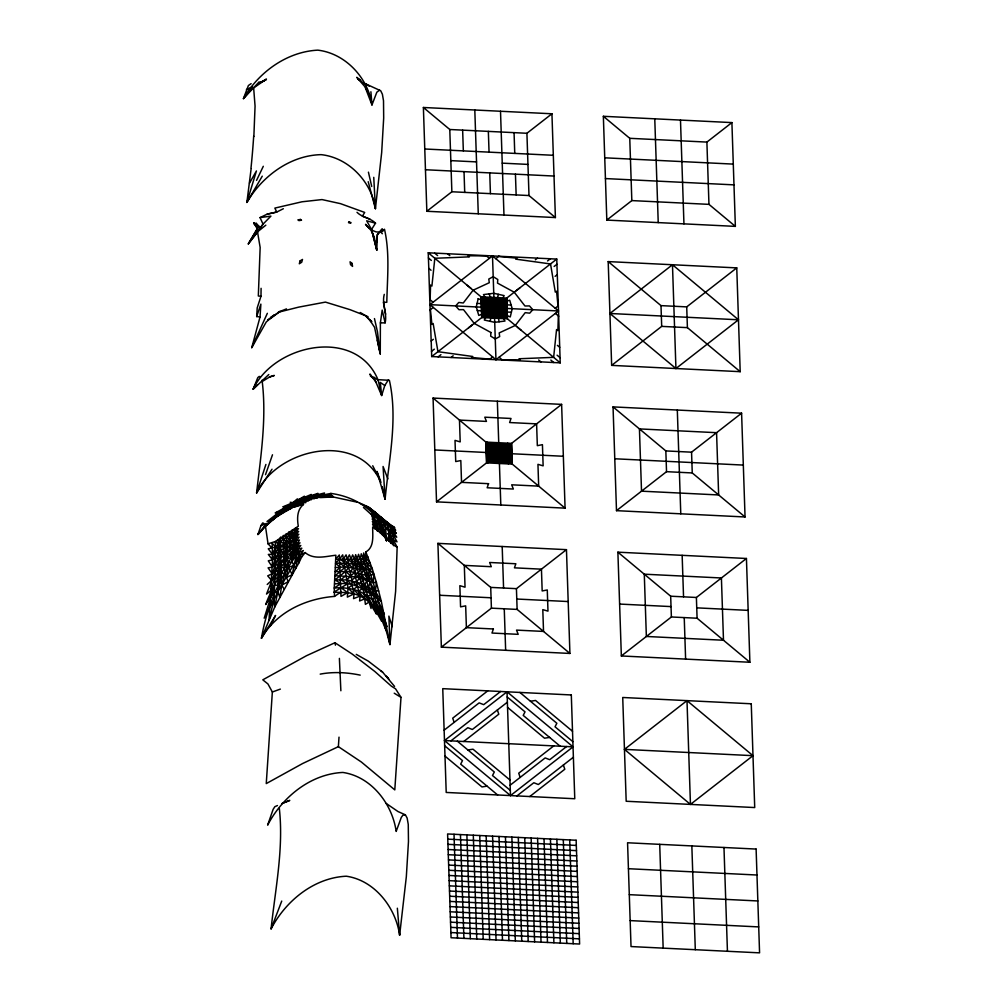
<?xml version="1.0" encoding="UTF-8"?>
<svg xmlns="http://www.w3.org/2000/svg" width="1003" height="1003" viewBox="0 0 1003 1003"><rect width="100%" height="100%" fill="white"/><g stroke="black" fill="none" stroke-linecap="round" stroke-linejoin="round"><path stroke-width="1.5" d="M380.388 322.878L385.127 322.853L382.181 310.077L380.388 322.878L380.262 353.959L374.545 327.266L369.455 319.618L371.8 321.612M387.459 533.621L393.477 540.028L397.15 547.199L395.621 591.369L389.954 644.578L373.254 582.705L363.675 552.941L363.249 558.984L381.566 621.17L367.85 596.509L361.356 574.33L360.729 568.726L355.651 554.659L354.636 559.16L364.026 593.4L365.405 604.37L369.154 602.026L367.85 596.509C358.598 589.062 345.91 587.094 334.25 587.996L334.513 596.409C305.514 598.615 276.289 612.244 261.419 638.284C267.111 605.135 280.69 574.243 301.828 548.202L297.552 549.168C285.153 566.469 273.092 584.473 265.67 604.521L274.258 592.096L275.562 570.268L275.361 541.507L298.292 526.211C297.026 518.676 296.926 509.762 303.47 504.484L302.643 502.929L293.879 505.725L267.011 521.497L286.031 506.966L304.398 496.197L303.784 497.664L298.179 499.933L297.389 498.867L292.776 502.704L282.846 506.866C295.86 506.101 306.567 495.344 319.894 494.955M270.321 626.01L275.574 615.441L261.419 638.284L274.722 607.016L277.831 591.72L278.132 539.526M281.354 578.881L280.539 537.357L286.695 541.52L289.428 542.096L292.951 540.316L298.844 534.26L295.86 534.185C287.146 540.028 280.075 547.375 272.465 554.308L268.34 554.446L272.515 559.837L269.017 620.218L273.894 599.944L274.258 592.096L277.831 591.72L289.955 570.682L303.32 550.534L298.844 552.691L295.684 568.513L274.722 607.016L273.894 599.944L277.831 591.72L281.354 578.881L281.73 585.188L279.85 597.487L277.831 591.72M392.261 626.624L388.888 616.105L389.954 644.578L381.278 601.198C368.903 593.199 357.118 582.279 340.932 583.621L334.25 587.996L335.88 555.236C325.787 556.339 313.776 560.038 305.188 552.59L300.047 554.985L298.969 562.746L295.684 568.513C288.212 558.057 290.306 543.927 289.102 531.653M256.68 316.547L260.868 304.135L260.04 316.973L256.68 316.547L257.207 307.883L260.981 296.249L261.093 288.325M292.625 533.295L289.253 535.151L286.294 533.659L286.833 549.769L283.899 557.731L280.953 555.587L278.495 566.457L275.687 563.711L272.239 573.729C281.316 563.498 288.099 551.449 296.299 540.73L299.383 540.065C290.732 557.192 274.471 570.08 271.324 590.103L266.522 594.064L271.788 580.687L267.713 575.847L272.239 573.729L268.089 567.861L272.452 567.134L280.953 555.587L289.691 546.271L295.86 534.185L298.681 531.452L292.412 530.048L294.13 553.393L298.969 562.746L301.59 557.091C295.083 548.954 296.575 537.909 295.446 528.192L298.505 528.757L292.625 533.295L289.403 539L283.31 535.464C285.303 550.735 280.865 567.585 288.312 581.615L281.73 585.188L284.125 589.049M430.111 299.759L430.588 285.015L431.904 286.118L434.826 258.285L469.429 256.868L468.113 255.765L486.405 255.89M558.345 315.882L557.881 330.614L556.565 329.523L553.631 357.356L519.027 358.761L520.356 359.864L502.064 359.751M377.078 242.162L377.341 234.689L382.118 229.098L382.983 230.615L380.964 232.232L376.062 231.881L372.539 230.464M400.999 697.348L394.793 789.888L361.343 762.004L338.375 746.658L302.63 763.521L266.259 783.594L272.352 691.995L267.939 683.958L262.799 679.833L306.442 655.736L334.964 642.735L352.203 654.056L374.758 671.433L391.333 686.127L395.571 688.823L400.999 697.348L394.229 693.198M253.859 136.508L255.063 106.092L253.709 88.715M385.127 322.853C387.409 313.187 381.604 303.959 384.274 294.368M338.375 746.658L339.014 737.142M359.575 503.13C366.973 505.474 372.966 510.54 377.078 517.134L381.428 518.288L381.479 525.309L386.494 540.818L385.265 523.09L378.382 514.903L367.712 507.418M378.72 591.005L375.498 590.742L376.338 582.241L374.006 574.493L360.24 559.26L361.256 553.794L363.249 558.984L372.188 568.551L374.006 574.493L373.254 582.705L376.338 582.241L381.278 601.198L365.305 574.681L358.547 554.308L357.081 559.411L366.308 570.093C364.741 585.037 373.931 599.355 376.464 614.099L364.026 593.4L366.421 590.441L361.218 583.357L346.75 579.935L335.002 579.884L345.621 571.409L348.58 567.548L348.63 563.134L346.073 554.86L343.39 558.972L348.079 588.26L347.351 597.136L354.046 593.814C369.894 598.252 379.949 612.733 386.957 626.712C383.585 615.002 378.77 603.054 367.85 596.509L371.072 594.315L364.616 585.313L361.218 583.357L362.823 579.383L358.058 573.528L350.724 571.622L335.315 571.597L340.305 567.259C351 565.88 362.058 571.798 372.188 568.551L365.832 551.938C374.583 547.136 372.552 535.439 372.677 527.089C382.055 532.568 387.935 542.109 397.15 547.199M364.641 505.487L369.117 507.543L379.473 516.031L379.247 520.783L381.479 525.309L386.92 522.939L392.8 526.838C383.485 521.008 376.163 512.169 366.897 506.252M350.724 571.622L352.931 568.099L343.39 558.972L342.7 554.86L339.528 559.047C349.658 564.413 351.727 574.732 352.066 585.05L348.079 588.26L354.046 593.814L352.066 585.05L346.75 579.935L354.523 572.425L356.93 568.337L352.918 563.373L347.214 559.01L349.395 554.897C354.987 567.974 355.664 582.442 360.152 596.033L353.545 598.653L354.046 593.814L347.552 592.635L341.007 596.396L339.302 554.985L335.654 559.285L360.24 559.26L368.251 557.166M365.405 83.75L380.701 90.759L382.394 94.244L383.51 100.764L383.685 118.041L381.679 152.544L375.423 208.724C371.536 181.693 348.618 157.621 321.148 154.65C290.243 155.302 262.021 176.352 246.888 202.43L251.139 168.654M380.576 481.114L376.952 471.372L385.102 499.293C388.763 460.239 398.128 419.141 389.377 380.313L379.184 379.723M279.298 808.192C283.824 848.3 275.311 889.034 271.086 928.903C285.629 900.945 313.952 877.713 346.323 876.208C374.821 880.358 395.821 907.753 399.633 935.197L406.328 876.76L408.472 841.567L408.259 824.416L407.13 818.047L405.375 814.825L397.99 811.54L386.255 803.478M490.254 321.349L490.718 318.001M497.739 297.628L498.215 294.28M295.659 531.114L286.908 545.858L280.99 550.484L278.458 559.837L275.8 557.543L272.515 559.837L268.277 560.827L272.452 567.134L275.8 557.543L278.32 553.857L280.815 545.732L286.833 549.769L288.475 567.096L286.018 577.64L292.186 574.744L297.552 549.168L300.812 545.494L296.951 546.635L293.703 550.271L291.183 558.182L287.159 557.969L284.188 568.062L280.978 567.234L277.881 579.784L275.323 577.101L267.212 584.473M369.392 569.779L368.239 575.546L373.254 582.705L355.952 576.875L335.14 575.735L345.095 567.297L339.967 563.122L335.604 563.36L339.528 559.047M370.132 581.527L368.653 587.457L372.251 589.237L377.617 599.568L376.551 604.094L383.171 619.854L386.18 630.674L378.946 612.896L372.452 600.057L374.508 597.337L368.653 587.457L364.616 585.313L366.684 580.875L361.356 574.33L358.058 573.528L360.729 568.726L350.975 559.135L352.642 554.885L354.636 559.16L363.625 569.441L361.356 574.33L368.239 575.546L374.006 574.493M281.73 585.188L288.049 562.959L291.723 561.843L296.951 546.635L300.01 542.799L296.7 544.04L290.268 550.321L286.833 549.769M270.722 317.274L274.396 314.955L266.259 321.963L251.753 347.665L260.04 316.973M382.532 527.866L379.698 524.406L386.494 540.818C382.494 513.398 356.604 496.723 330.902 493.438L330.087 495.808L316.584 494.968L303.784 497.664L317.224 494.955M384.776 385.528L381.654 395.521L373.755 377.09L378.156 380.137L381.654 395.521L380.287 382.431L384.776 385.528L388.249 380.024M280.539 537.357C279.26 545.494 270.509 550.86 272.515 559.837L275.675 552.076L278.32 553.857L280.99 550.484L283.949 553.242M265.908 464.452L256.58 492.987C277.43 448.228 358.196 430.337 380.952 482.531M251.139 83.65L248.393 85.531L243.428 98.645L259.213 81.807M263.739 523.303L262.623 522.977L260.918 525.66L257.959 534.524C275.461 513.097 300.612 491.382 330.3 495.382L316.584 494.968L317.938 493.338L310.729 495.846L311.231 494.441L303.784 497.664L317.149 495.294L330.952 495.758L331.466 494.943M265.507 474.682L272.49 454.785M271.788 580.687L275.562 570.268L278.195 572.149L281.128 562.031L284.125 562.144L286.858 553.894L290.883 554.559L296.299 540.73L299.057 537.169L296.048 537.407L293.252 544.203L289.691 546.271L286.908 545.858M271.086 928.903L281.73 901.07M277.944 514.94L272.891 519.73L289.365 505.775L266.322 525.585C274.634 516.282 286.494 511.731 296.412 504.923L297.051 503.318L305.125 498.98L320.107 496.573L333.134 496.961L356.704 502.077M251.753 347.665L267.35 313.312M281.993 513.386L294.882 503.443L277.706 516.194L282.783 510.677C297.791 500.76 315.531 495.056 333.61 497.287L316.798 495.683L298.179 499.933L305.476 497.613L297.076 501.701L286.595 508.521C299.684 498.403 315.456 493.238 331.868 495.52C316.772 493.413 301.89 499.619 290.206 508.897L289.942 507.631C297.515 501.713 306.228 496.56 315.907 495.269L322.013 495.469L321.236 494.855M283.811 548.165L286.695 541.52M256.555 180.39L263.3 166.285M387.459 538.686L388.813 535.865L388.688 531.026L396.724 537.219L392.775 530.775L390.38 528.794L392.135 527.691L395.709 530.261L380.914 516.959L374.921 514.125L379.548 517.724L389.327 532.342L386.92 522.939L383.309 520.67L379.247 520.783L377.078 517.134M379.548 517.724L372.815 511.68L372.815 510.502L369.117 507.543L366.647 506.816M273.894 599.944L264.19 618.199L274.659 584.699L277.881 585.614L281.404 573.578L284.927 572.901M323.004 495.156L324.496 492.987L316.584 494.968L317.149 495.294L310.729 495.846L301.59 499.431L315.08 495.156L313.4 495.695L330.852 495.871M485.577 317.75L484.311 320.02L494.717 322.339L505.01 321.035L503.581 318.641L502.879 297.878L504.158 295.609L493.752 293.29L483.459 294.594L484.888 297.001M249.496 183.11L256.429 170.949L246.888 202.43L262.259 176.164M292.412 530.048C290.168 537.094 282.182 538.473 278.358 544.127L275.361 541.507L268.039 543.814L265.494 526.425M357.005 212.31C362.259 217.626 370.308 217.801 375.523 223.18L371.536 229.461L376.802 250.198L377.341 234.689L382.118 229.098M272.014 469.216L256.58 492.987C260.88 455.726 266.811 417.699 262.059 380.2M255.915 233.674L263.037 224.145L270.923 216.121L260.053 217.601L263.037 224.145L248.293 243.905L258.548 226.54L253.671 222.829L254.549 224.346L258.962 226.327L259.175 227.781M265.469 524.694L257.959 534.524L272.666 518.501L282.783 510.677L275.173 512.909C289.265 505.7 304.009 495.093 320.709 497.588L333.134 496.961L332.269 496.021M301.59 557.091L305.188 552.59M252.756 87.286L243.428 98.645C258.561 72.241 286.883 51.667 317.826 50.15C345.383 53.372 368.139 77.858 371.963 104.951L376.84 92.201L379.623 90.157M393.477 540.028L397.012 541.833L393.289 534.95L393.602 545.707L391.07 537.52L393.289 534.95L392.135 527.691L396.298 533.37L392.775 530.775L390.756 532.292L391.095 543.425L388.813 535.865L388.888 541.219M257.52 384.788L253.12 389.227L257.796 377.604L259.213 376.438L260.341 376.739M372.314 510.978L372.815 510.502L379.096 516.069M383.936 531.515L372.539 524.243L374.997 528.957L374.884 525.735L379.748 522.187M268.804 374.533L253.12 389.227C274.258 343.954 356.241 326.665 378.156 380.137M377.341 530.825L372.364 521.535L379.924 524.719L380.087 528.518L377.341 530.825L377.203 527.164L379.924 524.719L384.826 536.73M315.08 495.156L306.554 497.739L308.836 497.463L306.579 499.005L312.46 497.501L314.353 497.764L314.29 498.767L309.313 498.403L293.741 507.292L299.834 505.387C304.536 501.174 310.805 497.162 317.374 498.002L318.164 497.312L310.78 497.475L312.76 496.309L325.925 496.961L323.242 495.444L319.681 495.607L322.038 497.049L315.669 497.037L315.08 496.347L316.798 495.683M290.206 508.897L297.051 503.318L311.67 498.391L311.306 499.72L303.307 500.422L305.125 498.98L302.756 499.469L303.959 498.616L297.076 501.701L299.897 499.807L292.776 502.704L290.231 502.265M382.344 233.749L380.964 232.232L384.488 229.223C389.966 253.232 387.308 277.919 386.794 302.304L383.397 302.267L385.641 314.19M380.964 232.232L382.983 230.615M265.82 225.186L258.247 231.267L248.293 243.905L257.382 228.86L253.671 222.829M345.847 575.747L340.932 579.671L347.214 583.972L333.861 592.221L347.552 592.635L341.208 587.821M431.553 351.338L431.691 356.554L481.728 317.562L507.43 318.829L560.238 362.86L560.025 357.632M428.795 268.378L428.231 252.781L481.026 296.813L506.741 298.067L556.778 259.075L557.254 274.672M426.839 211.269L451.864 191.761L528.995 195.547L555.399 217.563L551.938 113.778L423.391 107.484L426.839 211.269L555.399 217.563M423.391 107.484L449.783 129.5L526.914 133.274L551.938 113.778M429.961 304.661L492.498 255.928L558.508 310.968L495.958 359.701L429.961 304.661L558.508 310.968M430.137 309.852L433.258 307.419M495.808 258.674L498.93 256.241M433.359 339.29L431.165 340.995L428.745 268.34L431.052 270.271M535.301 259.84L537.495 258.135L434.65 253.095L437.621 255.564M434.324 349.169L431.516 351.363L431.215 340.957M547.538 260.956L550.346 258.761L537.445 258.16M606.815 220.083L631.827 200.587L708.958 204.361L735.362 226.377L731.902 122.592L603.355 116.298L606.815 220.083L735.362 226.377M603.355 116.298L629.759 138.314L706.889 142.087L731.902 122.592M431.691 356.554L438.148 356.842L440.931 354.673M554.132 266.459L556.953 264.265M438.11 356.867L451.011 357.469L453.155 355.802M555.11 276.352L557.292 274.646L560.063 357.67L557.091 355.187M489.539 359.387L492.661 356.955M558.332 305.777L555.211 308.209M609.924 313.488L672.474 264.742L738.471 319.781L675.934 368.527L609.924 313.488L738.471 319.781M436.531 501.851L486.568 462.859L512.27 464.113L565.078 508.145L561.617 404.372L433.07 398.066L436.531 501.851L565.078 508.145M433.07 398.066L485.878 442.097L511.58 443.364L561.617 404.372M611.654 365.38L661.692 326.376L687.406 327.642L740.201 371.674L736.754 267.889L608.194 261.595L611.654 365.38L740.201 371.674M608.194 261.595L661.002 305.627L686.716 306.88L736.754 267.889M441.37 647.148L491.407 608.157L517.122 609.41L569.917 653.442L566.457 549.657L437.91 543.363L441.37 647.148L569.917 653.442M437.91 543.363L490.718 587.394L516.432 588.661L566.457 549.657M616.494 510.665L666.531 471.673L692.246 472.94L745.053 516.971L741.593 413.186L613.046 406.892L616.494 510.665L745.053 516.971M613.046 406.892L665.842 450.924L691.556 452.177L741.593 413.186M487.746 690.866L452.717 718.161L454.146 722.373M444.141 730.171L479.158 702.877L483.709 704.658L500.597 691.493M444.479 740.553L507.029 691.807L573.039 746.846L510.489 795.592L444.479 740.553L573.039 746.846M450.911 740.866L467.799 727.702L472.35 729.482L507.38 702.188M463.762 741.493L498.792 714.199L497.363 709.986M621.346 655.962L671.383 616.97L697.085 618.224L749.893 662.256L746.433 558.483L617.886 552.177L621.346 655.962L749.893 662.256M617.886 552.177L670.681 596.208L696.395 597.475L746.433 558.483M553.756 745.906L518.727 773.2L520.156 777.413M510.138 785.211L545.168 757.917L549.719 759.697L566.607 746.533M516.921 795.906L533.809 782.741L538.36 784.522L573.377 757.227M529.772 796.532L564.802 769.238L563.373 765.026M624.455 749.366L686.992 700.633L752.99 755.673L690.453 804.406L624.455 749.366L752.99 755.673M516.119 290.757L519.88 287.836M468.589 327.805L472.338 324.872M355.952 576.875L351.226 580.536L357.607 586.429L353.47 589.363L360.152 596.033L359.588 600.973L364.866 598.829L358.435 591.406L362.735 588.335L356.466 581.69L359.513 578.355L354.523 572.425M253.571 87.976L266.459 79.087L260.04 82.747L265.983 79.801L260.868 82.183M267.613 319.919L280.025 311.431L286.494 308.899M270.421 318.603L280.025 311.431L278.22 312.272L298.631 307.144L325.448 302.104L350.022 309.664L368.038 316.672M334.513 596.409L340.769 592.109M282.232 511.956L290.281 506.452M385.854 523.227L386.819 522.576L389.202 525.384M262.347 381.428L269.807 376.89M376.012 515.304L377.241 514.627L379.059 516.482M283.347 208.724L276.753 212.047L267.149 214.153L260.053 217.601M296.412 504.923L309.137 499.331L308.422 500.986L298.054 501.976L299.872 500.585L291.209 505.336L294.594 502.528L292.776 502.704M246.399 89.643L252.468 86.734M275.549 547.074L272.114 543.099L272.465 554.308L268.252 548.791L275.549 547.074L278.483 549.142L280.69 541.307L283.598 543.563M293.766 504.659L297.051 503.318L286.256 510.866L286.068 509.7M281.818 803.579L289.792 800.394L283.097 803.064M260.918 525.66L266.409 523.466M272.352 691.995L280.364 689.099M269.13 377.216L274.308 375.448L269.87 376.752M293.603 565.78L288.475 567.096L292.186 574.744M299.834 505.387L303.47 504.484M375.435 513.636L376.476 513.373L377.241 514.627M267.149 214.153L276.753 212.047L274.847 208.097L301.978 201.791L322.001 199.572L340.519 203.659L364.691 212.435L362.384 216.222L369.906 219.093M320.195 674.129C333.309 671.609 347.163 672.386 360.202 675.132M323.493 494.868L330.902 493.438M530.449 701.247L535.552 700.458L572.512 731.275M467.899 749.981L473.002 749.203L509.975 780.021M549.619 737.418L544.516 738.195L507.543 707.378M487.069 786.151L481.967 786.941L445.006 756.124M511.141 305.075L477.077 303.395M477.315 310.566L511.38 312.234M335.466 567.535L340.305 567.259L335.604 563.36M330.952 495.758L324.734 495.219L330.112 495.006M334.601 583.809L340.932 583.621L335.002 579.884M310.617 496.372L312.76 496.309M339.967 563.122L361.657 564.438L370.157 562.871L365.907 558.119L365.832 551.938M277.442 805.547L274.835 806.7L273.117 809.383L267.638 825.13C282.207 797.197 310.491 773.94 342.863 772.448C371.361 776.585 392.349 803.98 396.172 831.424L401.3 817.395L402.918 815.201L405.375 814.825M394.003 526.801L389.452 525.259L383.848 531.452L383.848 524.343M550.321 258.787L556.778 259.075M424.77 148.996L553.317 155.289M604.734 157.81L733.293 164.103M450.823 160.63L476.538 161.897M502.24 163.15L527.954 164.404M425.46 169.745L554.007 176.052M605.436 178.572L733.983 184.865M481.064 297.841L506.778 299.107M481.101 298.881L506.816 300.148M481.164 300.963L506.879 302.216M481.202 301.991L506.916 303.257M481.239 303.031L506.954 304.298M481.302 305.113L507.016 306.366M481.34 306.153L507.054 307.407M481.415 308.222L507.117 309.488M481.453 309.263L507.154 310.516M481.515 311.331L507.23 312.597M481.553 312.372L507.255 313.638M481.59 313.412L507.292 314.666M481.653 315.494L507.368 316.747M481.691 316.522L507.393 317.788M450.974 357.507L540.956 361.907L538.649 359.989M560.238 362.86L540.905 361.87M485.903 443.138L511.618 444.404M485.941 444.179L511.655 445.432M485.979 445.219L511.693 446.473M486.016 446.26L511.718 447.514M486.041 447.288L511.756 448.554M486.079 448.328L511.793 449.595M486.116 449.369L511.831 450.623M486.154 450.41L511.856 451.663M486.179 451.438L511.894 452.704M434.8 449.958L563.347 456.265M614.764 458.772L743.323 465.079M486.254 453.519L511.969 454.773M486.292 454.56L511.994 455.813M486.33 455.6L512.031 456.854M486.355 456.628L512.069 457.895M486.392 457.669L512.107 458.935M486.43 458.71L512.132 459.963M486.468 459.75L512.169 461.004M486.493 460.778L512.207 462.044M486.53 461.819L512.245 463.085M439.64 595.255L491.056 597.775M516.771 599.029L568.187 601.549M619.616 604.069L671.032 606.589M696.746 607.856L748.163 610.376M447.777 839.147L576.324 845.441M447.94 844.338L576.499 850.632M448.115 849.516L576.662 855.822M448.291 854.706L576.838 861.013M448.466 859.897L577.013 866.203M628.43 868.711L756.977 875.017M448.629 865.087L577.189 871.381M448.805 870.278L577.352 876.572M448.98 875.469L577.527 881.762M449.156 880.659L577.703 886.953M449.331 885.85L577.878 892.143M629.295 894.663L757.842 900.957M449.494 891.04L578.054 897.334M449.67 896.218L578.217 902.524M449.845 901.409L578.392 907.715M450.021 906.599L578.568 912.893M450.197 911.79L578.744 918.084M630.16 920.604L758.707 926.91M450.36 916.98L578.919 923.274M450.535 922.171L579.082 928.465M450.711 927.361L579.258 933.655M450.886 932.552L579.433 938.846M428.231 252.781L434.688 253.12M498.616 256.48L516.959 258.16L515.705 259.138L550.522 263.952L555.311 292.161L556.565 291.183L558.019 306.015M489.853 359.149L471.498 357.469L472.752 356.491L437.947 351.689L433.146 323.467L431.904 324.445L430.437 309.614M260.981 296.249L258.323 295.998L260.153 247.44L256.003 222.979L258.962 226.327L254.549 224.346M374.671 512.32L378.382 514.903M330.99 495.896L326.602 494.943M332.783 496.096L323.242 495.444L329.786 497.037M380.024 516.796L394.931 528.13L390.643 525.296M378.758 521.585L374.508 519.78L374.232 517.034L371.85 516.532L374.508 519.78L374.884 525.735M375.523 223.18L366.684 220.798L371.536 229.461L376.802 250.198L374.219 236.971L371.135 230.489L365.518 224.321L369.33 228.421M333.134 496.961L328.044 495.582L328.821 496.635M374.508 519.78L372.151 518.977L374.721 522.676L376.789 520.369L377.203 527.164M370.922 509.198L379.134 515.943M372.251 589.237L375.498 590.742M372.815 511.68L377.379 514.025L377.416 515.116L373.216 510.866M384.889 521.033L382.143 518.238L388.5 523.604L389.991 526.324M381.428 518.288L388.5 523.604L391.308 528.355L381.88 520.87M372.94 377.316L370.32 375.824L373.141 378.256L369.894 374.056L376.413 382.67M356.266 654.382L368.277 661.127L382.532 672.048L394.568 686.403M360.315 312.522L365.468 315.632L371.436 321.787M365.092 83.562L369.229 86.145M381.052 671.07L382.532 672.048M360.641 80.641L357.833 78.56L364.114 83.901M363.462 507.468L375.197 518.062M370.897 91.762L371.963 104.951L365.017 86.86L356.78 77.306L360.478 80.541M486.079 255.615L489.376 258.36M555.386 313.4L558.684 316.158M447.514 253.721L449.82 255.652M557.405 345.358L559.724 347.289M428.406 257.959L431.365 260.441M550.835 360.064L553.806 362.534M429.786 299.483L433.083 302.229M499.093 357.269L502.39 360.027M519.88 692.434L556.853 723.263L555.035 726.799L572.863 741.656M507.205 696.997L525.02 711.854L523.215 715.402L560.175 746.219M457.343 741.179L494.303 771.997L492.498 775.545L510.314 790.402M444.655 745.743L462.483 760.6L460.678 764.136L497.638 794.965M517.335 327.078L521.297 330.388M467.172 285.253L471.134 288.551M379.473 516.031L382.908 519.015L383.309 520.67L386.819 522.576M345.621 571.409L351 576.148M371.398 514.213L374.232 517.034M358.058 78.598L359.789 80.378M365.468 315.632L371.286 321.637M268.039 543.814L272.39 548.428M388.299 678.479L386.331 676.198L389.114 679.445M380.501 609.348L384.387 614.225L377.617 599.568M389.653 530.098L390.756 532.292L390.38 528.794M365.506 87.299L368.577 93.455M372.74 465.743L377.015 474.306M387.885 478.907L383.071 466.483L385.102 499.293L382.243 486.693M388.688 531.026L391.07 537.52M369.154 602.026L371.072 608.533M368.201 181.706L375.423 208.724L373.755 177.343M368.427 172.152L371.712 186.445M374.458 318.565L377.467 331.792L380.262 353.959L377.304 340.13M498.441 318.377L499.13 321.787M489.339 293.841L490.028 297.252M334.964 642.735L335.416 645.167M339.39 658.382L340.87 690.754M397.351 908.216L399.633 935.197M706.889 142.087L708.958 204.361M723.978 847.497L727.438 951.27M680.485 120.072L683.946 223.857M686.716 306.88L687.406 327.642M691.556 452.177L692.246 472.94M696.395 597.475L697.085 618.224M672.474 264.742L675.934 368.527M677.313 410.039L680.774 513.812M682.153 555.336L683.544 596.848M684.234 617.597L685.613 659.109M686.992 700.633L690.453 804.406M691.844 845.918L695.305 949.703M654.771 118.818L658.231 222.603M661.002 305.627L661.692 326.376M665.842 450.924L666.531 471.673M670.681 596.208L671.383 616.97M659.711 844.35L663.159 948.123M629.759 138.314L631.827 200.587M569.717 839.937L573.177 943.723M563.297 839.624L566.745 943.409M556.866 839.31L560.326 943.083M526.914 133.274L528.995 195.547M550.434 838.997L553.894 942.77M544.015 838.684L547.475 942.456M514.063 132.647L514.752 153.396M515.442 174.158L516.144 194.921M537.583 838.358L541.043 942.143M531.151 838.044L534.612 941.83M500.51 111.258L503.97 215.043M506.741 298.067L507.43 318.829M511.58 443.364L512.27 464.113M516.432 588.661L517.122 609.41M524.732 837.731L528.192 941.516M507.731 443.176L508.421 463.925M518.3 837.417L521.761 941.203M488.348 131.38L489.05 152.143M489.74 172.905L490.429 193.654M492.498 255.928L493.89 297.44M494.579 318.189L495.958 359.701M497.35 401.225L498.729 442.737M499.419 463.486L500.81 504.998M502.19 546.51L503.569 588.021M504.258 608.783L505.65 650.295M507.029 691.807L510.489 795.592M511.869 837.104L515.329 940.889M491.32 297.314L492.009 318.064M496.159 442.611L496.849 463.361M505.449 836.79L508.91 940.576M482.318 296.875L483.007 317.625M487.157 442.16L487.847 462.922M474.808 110.004L478.268 213.777M481.026 296.813L481.728 317.562M485.878 442.097L486.568 462.859M490.718 587.394L491.407 608.157M499.018 836.477L502.478 940.25M492.586 836.163L496.046 939.936M462.646 130.127L463.336 150.889M464.025 171.638L464.715 192.4M486.167 835.838L489.627 939.623M479.735 835.524L483.195 939.309M449.783 129.5L451.864 191.761M473.303 835.211L476.764 938.996M466.884 834.897L470.344 938.683M460.452 834.584L463.913 938.369M454.02 834.27L457.481 938.056M382.206 530.286L382.306 534.712L380.087 528.518L380.112 532.656M253.684 136.22A104.801 11.234 -87.2 0 1 251.013 167.915M490.943 332.52L490.68 336.13L495.269 338.951L499.682 336.582L499.181 332.921L515.354 325.423L525.196 312.648L529.709 313.174L532.794 309.701L529.459 305.915L524.97 306.003L514.251 292.224L497.513 283.109L497.776 279.498L493.2 276.678L488.787 279.06L489.288 282.708L473.115 290.206L463.273 302.981L458.76 302.455L455.663 305.928L458.998 309.714L463.486 309.626L474.218 323.417L490.943 332.52M478.205 298.693L476.237 306.931L478.77 315.393L481.616 314.453L507.33 315.707L510.264 316.935L512.232 308.698L509.7 300.236L506.841 301.176L481.139 299.922L478.205 298.693M300.11 260.868L299.308 263.776L301.715 262.234L302.492 259.438L300.11 260.868M488.549 483.684L487.145 487.759L513.36 489.038L511.68 484.813L538.674 486.129L537.947 464.339L543.137 465.843L542.435 444.668L537.332 445.658L536.605 423.868L509.612 422.539L511.016 418.464L484.788 417.185L486.468 421.41L459.474 420.081L460.201 441.884L455.011 440.38L455.726 461.556L460.816 460.565L461.543 482.355L488.549 483.684M493.388 628.969L491.984 633.043L518.2 634.335L516.52 630.11L543.526 631.426L542.799 609.636L547.977 611.128L547.274 589.965L542.172 590.955L541.444 569.165L514.451 567.836L515.855 563.761L489.627 562.482L491.307 566.708L464.314 565.379L465.041 587.181L459.863 585.677L460.565 606.853L465.668 605.862L466.395 627.652L493.388 628.969M348.981 221.939L348.505 222.641L350.586 223.28L351.037 222.628L348.981 221.939M300.148 503.506L297.114 506.101L302.643 502.929L305.852 502.591L305.677 500.986L300.148 503.506M300.449 219.444L297.891 219.895L298.944 220.622L301.502 220.209L300.449 219.444M716.568 432.682L639.438 428.908L641.519 491.169L718.649 494.955L716.568 432.682M721.408 577.979L644.29 574.192L646.358 636.466L723.489 640.24L721.408 577.979M571.309 694.954L442.749 688.66L446.21 792.445L574.769 798.739L571.309 694.954M751.26 703.78L622.725 697.486L626.185 801.259L754.72 807.553L751.26 703.78M576.148 840.251L447.601 833.957L451.062 937.742L579.609 944.036L576.148 840.251M756.112 849.065L627.565 842.771L631.025 946.556L759.572 952.85L756.112 849.065M352.078 263.438L350.072 261.796L350.548 264.642L352.554 266.397L352.078 263.438"/></g></svg>
